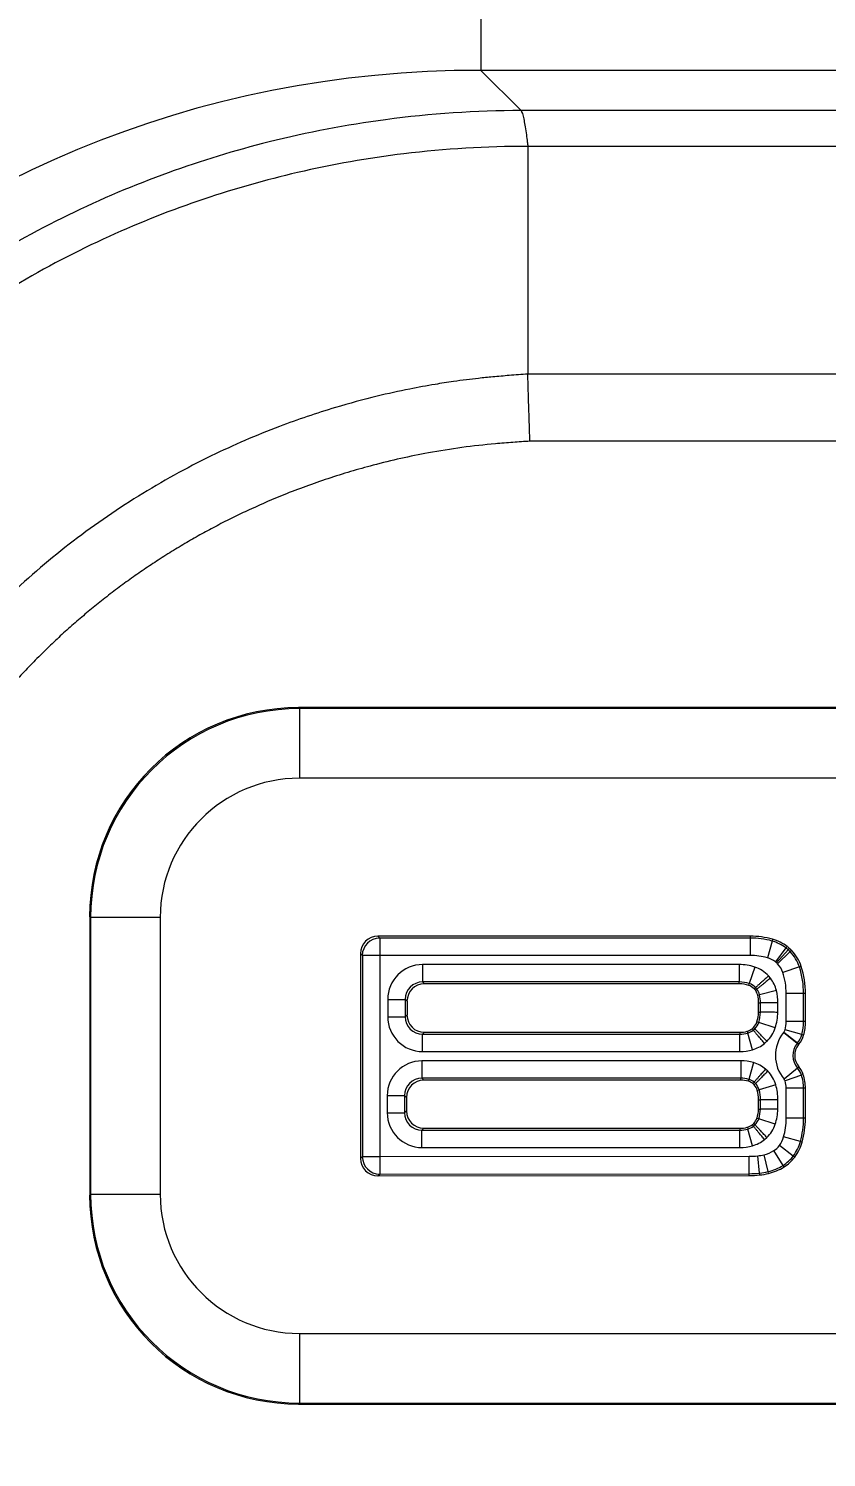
# Model space of a CAD drawing. Header units: millimetres. Extents: x -922 to 949, y -705 to 942.
# Drawn here: x -118.01 to -95.1, y 144.72 to 185.76 of the extents above; entities that cross this region are included whole.
import ezdxf

# ---------------------------------------------------------------- set-up
doc = ezdxf.new("R2010")
doc.units = ezdxf.units.MM
doc.linetypes.add('K5LT_THIN', pattern=[0])
doc.styles.add('KDIMTEXTSTYLE', font='GOST_AU.SHX', dxfattribs={"width": 0.96, "oblique": 15, "height": 5})
doc.dimstyles.new('KDIMSTYLE (1.00)', dxfattribs={"dimtxt": 5, "dimasz": 1, "dimexe": 2, "dimexo": 0, "dimgap": 1, "dimtad": 1, "dimtxsty": 'KDIMTEXTSTYLE', "dimsah": 1, "dimcen": 0, "dimdle": 1, "dimadec": 0, "dimazin": 0, "dimtfac": 0.667, "dimtmove": 0, "dimatfit": 3, "dimfxl": 1, "dimtvp": 1, "dimtolj": 1, "dimtzin": 0, "dimarcsym": 0})

# ---------------------------------------------------------------- blocks, each defined once
blk = doc.blocks.new('WIPEOUTCOLORING0')
blk.add_wipeout([(-112.256, 186.72), (-152.804, 191.524), (-119.101, 184.368)])
blk = doc.blocks.new('U7')
at = {"color": 7, "linetype": 'K5LT_THIN', "lineweight": 18}
for p, q in [((-105.019, 187.517), (-105.019, 184.563)), ((-105.019, 184.563), (-103.863, 183.408)), ((105.019, 184.563), (-105.019, 184.563)), ((103.863, 183.408), (-103.863, 183.408)), ((-103.674, 182.381), (-103.674, 175.84)), ((103.674, 182.381), (-103.674, 182.381)), ((-103.674, 175.839), (-103.674, 175.84)), ((103.674, 175.839), (-103.674, 175.839)), ((103.615, 173.911), (-103.615, 173.911)), ((-52.257, 166.259), (-110.261, 166.259)), ((-110.233, 166.231), (-110.261, 166.259)), ((-52.284, 166.231), (-110.233, 166.231)), ((-110.233, 166.231), (-110.233, 164.232)), ((-52.284, 164.232), (-110.233, 164.232)), ((-116.259, 160.261), (-116.259, 152.257)), ((-116.231, 160.233), (-116.259, 160.261)), ((-116.231, 160.233), (-116.231, 152.284)), ((-114.232, 160.233), (-116.231, 160.233)), ((-114.232, 160.233), (-114.232, 152.284)), ((-97.284, 159.695), (-107.981, 159.695)), ((-107.981, 159.695), (-107.928, 159.642)), ((-97.284, 159.642), (-107.928, 159.642)), ((-107.928, 159.642), (-107.928, 159.142)), ((-97.284, 159.695), (-97.284, 159.642)), ((-97.284, 159.642), (-97.284, 159.142)), ((-96.658, 159.556), (-96.792, 159.075)), ((-96.644, 159.607), (-96.658, 159.556)), ((-96.26, 159.359), (-96.562, 158.961)), ((-96.198, 159.308), (-96.528, 158.933)), ((-96.14, 159.253), (-96.497, 158.903)), ((-96.228, 159.401), (-96.26, 159.359)), ((-96.163, 159.347), (-96.198, 159.308)), ((-96.102, 159.29), (-96.14, 159.253)), ((-108.48, 159.195), (-108.48, 153.31)), ((-108.48, 159.195), (-108.427, 159.142)), ((-108.427, 159.142), (-108.427, 153.363)), ((-107.928, 159.142), (-108.427, 159.142)), ((-107.928, 159.142), (-107.928, 153.363)), ((-97.284, 159.142), (-107.928, 159.142)), ((-97.598, 158.879), (-106.698, 158.879)), ((-106.698, 158.879), (-106.698, 158.38)), ((-97.598, 158.879), (-97.598, 158.38)), ((-95.822, 158.828), (-95.872, 158.811)), ((-97.155, 158.808), (-97.312, 158.334)), ((-96.704, 158.486), (-96.76, 158.554)), ((-95.872, 158.811), (-96.348, 158.657)), ((-106.645, 158.327), (-106.698, 158.38)), ((-97.598, 158.38), (-106.698, 158.38)), ((-97.598, 158.327), (-106.645, 158.327)), ((-97.598, 158.327), (-97.598, 158.38)), ((-97.329, 158.283), (-97.312, 158.334)), ((-97.173, 158.185), (-97.134, 158.221)), ((-97.137, 158.143), (-97.173, 158.185)), ((-97.137, 158.143), (-97.095, 158.175)), ((-97.095, 158.175), (-97.134, 158.221)), ((-97.07, 158.001), (-97.019, 158.014)), ((-96.535, 158.137), (-97.019, 158.014)), ((-96.251, 157.242), (-96.251, 158.047)), ((-95.751, 158.047), (-96.251, 158.047)), ((-95.698, 158.047), (-95.751, 158.047)), ((-95.751, 157.242), (-95.751, 158.047)), ((-95.698, 157.242), (-95.698, 158.047)), ((-107.697, 157.88), (-107.697, 157.382)), ((-107.697, 157.88), (-107.197, 157.88)), ((-107.144, 157.827), (-107.197, 157.88)), ((-107.197, 157.88), (-107.197, 157.382)), ((-107.144, 157.827), (-107.144, 157.435)), ((-97.045, 157.782), (-96.992, 157.782)), ((-97.045, 157.513), (-97.045, 157.782)), ((-96.992, 157.512), (-96.992, 157.782)), ((-96.492, 157.508), (-96.492, 157.778)), ((-107.697, 157.382), (-107.197, 157.382)), ((-107.144, 157.435), (-107.197, 157.382)), ((-97.092, 157.237), (-97.042, 157.22)), ((-97.045, 157.513), (-96.992, 157.512)), ((-96.567, 157.064), (-97.042, 157.22)), ((-95.751, 157.242), (-96.251, 157.242)), ((-95.698, 157.242), (-95.751, 157.242)), ((-106.645, 156.935), (-106.698, 156.882)), ((-106.698, 156.882), (-97.583, 156.882)), ((-106.698, 156.382), (-106.698, 156.882)), ((-106.645, 156.935), (-97.583, 156.935)), ((-97.583, 156.935), (-97.583, 156.882)), ((-97.583, 156.382), (-97.583, 156.882)), ((-97.372, 156.965), (-97.358, 156.914)), ((-97.219, 156.434), (-97.358, 156.914)), ((-97.232, 157.036), (-97.189, 157.075)), ((-97.232, 157.036), (-97.198, 156.996)), ((-97.198, 156.996), (-97.152, 157.037)), ((-97.189, 157.075), (-97.152, 157.037)), ((-95.938, 156.614), (-96.326, 156.928)), ((-95.927, 156.627), (-96.323, 156.932)), ((-95.804, 156.871), (-96.284, 157.01)), ((-95.753, 156.857), (-95.804, 156.871)), ((-106.698, 156.382), (-97.583, 156.382)), ((-96.873, 156.615), (-96.807, 156.676)), ((-95.897, 156.58), (-95.938, 156.614)), ((-95.885, 156.595), (-95.927, 156.627)), ((-97.551, 156.115), (-106.714, 156.115)), ((-106.714, 156.115), (-106.714, 155.615)), ((-97.551, 156.115), (-97.551, 155.615)), ((-97.189, 156.063), (-97.329, 155.583)), ((-106.661, 155.562), (-106.714, 155.615)), ((-97.551, 155.615), (-106.714, 155.615)), ((-97.551, 155.562), (-106.661, 155.562)), ((-97.551, 155.562), (-97.551, 155.615)), ((-97.344, 155.532), (-97.329, 155.583)), ((-96.782, 155.82), (-96.845, 155.878)), ((-95.93, 155.909), (-96.312, 155.587)), ((-95.812, 155.701), (-96.285, 155.538)), ((-95.89, 155.944), (-95.93, 155.909)), ((-95.762, 155.718), (-95.812, 155.701)), ((-97.21, 155.462), (-97.175, 155.503)), ((-97.17, 155.426), (-97.21, 155.462)), ((-97.133, 155.463), (-97.175, 155.503)), ((-97.17, 155.426), (-97.133, 155.463)), ((-97.081, 155.269), (-97.03, 155.284)), ((-96.551, 155.425), (-97.03, 155.284)), ((-96.251, 154.465), (-96.251, 155.331)), ((-95.698, 155.329), (-95.751, 155.329)), ((-95.751, 154.464), (-95.751, 155.329)), ((-95.698, 154.464), (-95.698, 155.329)), ((-107.713, 155.115), (-107.214, 155.115)), ((-107.713, 155.115), (-107.713, 154.625)), ((-107.161, 155.062), (-107.214, 155.115)), ((-107.214, 155.115), (-107.214, 154.625)), ((-107.161, 155.062), (-107.161, 154.678)), ((-97.045, 155), (-96.992, 154.999)), ((-97.045, 154.729), (-97.045, 155)), ((-97.045, 154.729), (-96.992, 154.729)), ((-96.992, 154.729), (-96.992, 154.999)), ((-96.492, 154.725), (-96.492, 154.995)), ((-107.713, 154.625), (-107.214, 154.625)), ((-107.161, 154.678), (-107.214, 154.625)), ((-97.228, 154.278), (-97.185, 154.316)), ((-97.185, 154.316), (-97.148, 154.278)), ((-97.09, 154.471), (-97.04, 154.454)), ((-96.567, 154.294), (-97.04, 154.454)), ((-95.751, 154.464), (-96.251, 154.465)), ((-95.698, 154.464), (-95.751, 154.464)), ((-106.661, 154.178), (-106.714, 154.125)), ((-106.714, 153.625), (-106.714, 154.125)), ((-106.714, 154.125), (-97.583, 154.125)), ((-106.661, 154.178), (-97.583, 154.178)), ((-97.583, 154.178), (-97.583, 154.125)), ((-97.583, 153.625), (-97.583, 154.125)), ((-97.368, 154.208), (-97.354, 154.157)), ((-97.219, 153.676), (-97.354, 154.157)), ((-97.228, 154.278), (-97.194, 154.237)), ((-97.194, 154.237), (-97.148, 154.278)), ((-96.873, 153.854), (-96.806, 153.913)), ((-95.844, 153.798), (-96.326, 153.931)), ((-106.714, 153.625), (-97.583, 153.625)), ((-96.343, 153.113), (-96.607, 153.537)), ((-96.049, 153.382), (-96.448, 153.682)), ((-95.793, 153.783), (-95.844, 153.798)), ((-108.48, 153.31), (-108.427, 153.363)), ((-108.427, 153.363), (-107.928, 153.363)), ((-107.928, 153.363), (-97.317, 153.374)), ((-107.928, 153.363), (-107.927, 152.864)), ((-97.317, 152.874), (-97.317, 153.374)), ((-97.016, 152.89), (-97.07, 153.387)), ((-96.771, 152.933), (-96.889, 153.418)), ((-96.315, 153.068), (-96.343, 153.113)), ((-96.006, 153.35), (-96.049, 153.382)), ((-107.98, 152.811), (-107.927, 152.864)), ((-107.98, 152.811), (-97.317, 152.821)), ((-107.927, 152.864), (-97.317, 152.874)), ((-97.317, 152.821), (-97.317, 152.874)), ((-97.01, 152.837), (-97.016, 152.89)), ((-96.759, 152.881), (-96.771, 152.933)), ((-116.231, 152.284), (-116.259, 152.257)), ((-116.231, 152.284), (-114.232, 152.284)), ((-110.233, 148.286), (-52.284, 148.286)), ((-110.233, 148.286), (-110.233, 146.286)), ((-110.233, 146.286), (-110.261, 146.259)), ((-110.261, 146.259), (-52.257, 146.259)), ((-110.233, 146.286), (-52.284, 146.286))]:
    blk.add_line(p, q, dxfattribs=at)
for centre, radius, start, end in [((-97.284, 157.306), 2.389, 74.4523, 90), ((-97.284, 157.306), 2.336, 74.4523, 90), ((-96.975, 158.417), 1.182, 52.7709, 74.4523), ((-96.975, 158.417), 1.235, 52.7709, 74.4523), ((-96.927, 158.481), 1.103, 48.6017, 52.7709), ((-96.927, 158.481), 1.156, 48.6017, 52.7709), ((-96.917, 158.492), 1.088, 44.4059, 48.6017), ((-96.917, 158.492), 1.141, 44.4059, 48.6017), ((-96.947, 158.462), 1.13, 17.9803, 44.4059), ((-96.947, 158.462), 1.183, 17.9803, 44.4059), ((-97.598, 157.476), 1.404, 71.6018, 90), ((-97.284, 157.306), 1.836, 74.4523, 90), ((-96.975, 158.417), 0.683, 52.7709, 74.4523), ((-96.927, 158.481), 0.603, 48.6017, 52.7709), ((-96.917, 158.492), 0.588, 44.4059, 48.6017), ((-96.947, 158.462), 0.63, 17.9803, 44.4059), ((-98.229, 158.047), 2.53, 0, 17.9803), ((-97.452, 157.912), 0.944, 42.8149, 71.6018), ((-97.474, 157.898), 0.969, 14.2577, 37.3671), ((-98.229, 158.047), 1.977, 0, 17.9803), ((-98.229, 158.047), 2.477, 0, 17.9803), ((-97.598, 157.476), 0.904, 71.6018, 90), ((-97.598, 157.476), 0.851, 71.6018, 90), ((-97.452, 157.912), 0.391, 44.3164, 71.6018), ((-97.452, 157.912), 0.444, 44.0569, 71.6018), ((-97.474, 157.898), 0.417, 14.2577, 35.9284), ((-97.474, 157.898), 0.469, 14.2577, 36.1712), ((-97.867, 157.798), 0.822, 358.8823, 14.2577), ((-97.867, 157.798), 0.875, 358.9167, 14.2577), ((-97.867, 157.798), 1.375, 359.1356, 14.2577), ((-97.496, 157.369), 0.425, 316.2348, 341.8179), ((-97.496, 157.369), 0.478, 315.9972, 341.8179), ((-97.985, 157.53), 0.94, 341.8179, 358.9462), ((-97.985, 157.53), 0.993, 341.8179, 358.9747), ((-97.985, 157.53), 1.493, 341.8179, 359.1637), ((-97.089, 157.242), 0.838, 343.9245, 0), ((-97.089, 157.242), 1.338, 343.9245, 0), ((-97.089, 157.242), 1.391, 343.9245, 0), ((-97.583, 157.693), 0.758, 270, 286.1091), ((-97.583, 157.693), 0.811, 270, 286.1091), ((-97.488, 157.365), 0.417, 286.1091, 307.9032), ((-97.488, 157.365), 0.47, 286.1091, 308.1455), ((-97.496, 157.369), 0.978, 314.8161, 341.8179), ((-95.508, 156.266), 1.053, 141.0539, 220.1337), ((-96.482, 157.053), 0.2, 321.0539, 322.509), ((-96.51, 157.075), 0.235, 322.509, 343.9245), ((-96.51, 157.075), 0.735, 322.509, 343.9245), ((-96.51, 157.075), 0.788, 322.509, 343.9245), ((-97.583, 157.693), 1.311, 270, 286.1091), ((-97.488, 157.365), 0.969, 286.1091, 309.3389), ((-95.508, 156.266), 0.553, 141.0539, 220.1337), ((-95.508, 156.266), 0.5, 141.0539, 220.1337), ((-96.482, 157.053), 0.699, 321.0539, 322.509), ((-96.482, 157.053), 0.752, 321.0539, 322.509), ((-97.551, 154.823), 1.292, 73.7478, 90), ((-97.453, 155.16), 0.941, 49.7662, 73.7478), ((-97.551, 154.823), 0.792, 73.7478, 90), ((-97.551, 154.823), 0.739, 73.7478, 90), ((-97.453, 155.16), 0.441, 51.0039, 73.7478), ((-97.458, 155.159), 0.945, 16.3672, 44.3793), ((-96.43, 155.489), 0.153, 18.9452, 40.1337), ((-96.872, 155.337), 0.621, 359.4707, 18.9452), ((-96.43, 155.489), 0.653, 18.9452, 40.1337), ((-96.43, 155.489), 0.706, 18.9452, 40.1337), ((-96.872, 155.337), 1.12, 359.6059, 18.9452), ((-96.872, 155.337), 1.173, 359.615, 18.9452), ((-97.453, 155.16), 0.388, 51.2633, 73.7478), ((-97.458, 155.159), 0.392, 16.3672, 42.8891), ((-97.458, 155.159), 0.445, 16.3672, 43.1464), ((-97.942, 155.017), 0.897, 358.9176, 16.3672), ((-97.942, 155.017), 0.95, 358.9482, 16.3672), ((-97.942, 155.017), 1.45, 359.1485, 16.3672), ((-97.906, 154.746), 0.861, 341.3343, 358.8916), ((-97.906, 154.746), 0.914, 341.3343, 358.9242), ((-97.906, 154.746), 1.413, 341.3343, 359.1351), ((-97.478, 154.602), 0.409, 315.75, 341.3343), ((-97.478, 154.602), 0.462, 315.5029, 341.3343), ((-98.314, 154.48), 2.063, 344.543, 359.5811), ((-98.314, 154.48), 2.562, 344.543, 359.6241), ((-98.314, 154.48), 2.615, 344.543, 359.628), ((-97.583, 154.97), 0.792, 270, 285.7227), ((-97.583, 154.97), 0.845, 270, 285.7227), ((-97.482, 154.611), 0.419, 285.7227, 307.4097), ((-97.482, 154.611), 0.472, 285.7227, 307.6505), ((-97.478, 154.602), 0.962, 314.2959, 341.3343), ((-97.042, 154.129), 0.743, 323.0456, 344.543), ((-97.583, 154.97), 1.345, 270, 285.7227), ((-97.482, 154.611), 0.971, 285.7227, 308.8394), ((-97.115, 154.353), 0.962, 283.6133, 301.9176), ((-96.917, 154.035), 0.587, 301.9176, 323.0456), ((-97.042, 154.129), 1.243, 323.0456, 344.543), ((-97.042, 154.129), 1.295, 323.0456, 344.543), ((-97.317, 155.666), 2.293, 269.9938, 276.1829), ((-97.223, 154.797), 1.418, 276.1829, 283.6133), ((-97.115, 154.353), 1.461, 283.6133, 301.9176), ((-96.917, 154.035), 1.087, 301.9176, 323.0456), ((-96.917, 154.035), 1.14, 301.9176, 323.0456), ((-97.317, 155.666), 2.792, 269.9995, 276.1829), ((-97.317, 155.666), 2.845, 270, 276.1829), ((-97.223, 154.797), 1.918, 276.1829, 283.6133), ((-97.223, 154.797), 1.971, 276.1829, 283.6133), ((-97.115, 154.353), 1.514, 283.6133, 301.9176)]:
    blk.add_arc(centre, radius, start, end, dxfattribs=at)
for centre, major_axis, ratio, start_param, end_param in [((-117.986, 167.986), (29.719, -29.719), 0.999315, 2.356537, 3.926648), ((-117.462, 167.462), (29.716, -29.716), 0.999413, 2.356537, 3.926648), ((-117.462, 167.462), (27.596, -27.596), 0.999315, 2.356537, 3.926648), ((-104.008, 154.008), (24.049, -24.049), 0.970288, 2.371274, 3.911912), ((-104.008, 154.008), (21.991, -21.991), 0.96464, 2.371274, 3.911912), ((-110.257, 160.257), (-4.246, 4.246), 0.999315, 5.49813, 7.068241), ((-110.231, 160.231), (-4.244, 4.244), 0.999771, 5.49813, 7.068241), ((-110.231, 160.231), (-2.83, 2.83), 0.999315, 5.49813, 7.068241), ((-107.98, 159.194), (0.354, -0.354), 0.998783, 2.356803, 3.926382), ((-107.928, 159.142), (-0.354, -0.354), 0.998783, 3.9276, 5.497178), ((-106.696, 157.879), (-0.708, 0.708), 0.998783, 5.498396, 7.067974), ((-106.696, 157.879), (-0.355, 0.355), 0.996359, 5.498396, 7.067974), ((-106.644, 157.826), (-0.354, 0.354), 0.998783, 5.498396, 7.067974), ((-106.696, 157.383), (-0.708, -0.708), 0.998783, 5.498396, 7.067974), ((-106.696, 157.383), (-0.355, -0.355), 0.996359, 5.498396, 7.067974), ((-106.644, 157.435), (-0.354, -0.354), 0.998783, 5.498396, 7.067974), ((-106.713, 155.114), (-0.708, 0.708), 0.998783, 5.498396, 7.067974), ((-106.713, 155.114), (-0.355, 0.355), 0.996359, 5.498396, 7.067974), ((-106.66, 155.062), (-0.354, 0.354), 0.998783, 5.498396, 7.067974), ((-106.713, 154.626), (-0.708, -0.708), 0.998783, 5.498396, 7.067974), ((-106.713, 154.626), (-0.355, -0.355), 0.996359, 5.498396, 7.067974), ((-106.66, 154.678), (-0.354, -0.354), 0.998783, 5.498396, 7.067974), ((-107.98, 153.311), (0.354, 0.354), 0.998782, 2.35633, 3.926855), ((-107.928, 153.363), (0.354, -0.353), 0.998782, 3.927126, 5.497652), ((-110.257, 152.261), (-4.246, -4.246), 0.999315, 5.49813, 7.068241), ((-110.231, 152.287), (-4.244, -4.244), 0.999771, 5.49813, 7.068241), ((-110.231, 152.287), (-2.83, -2.83), 0.999315, 5.49813, 7.068241)]:
    blk.add_ellipse(centre, major_axis=major_axis, ratio=ratio, start_param=start_param, end_param=end_param, dxfattribs=at)
for points, knots in [([(-103.863, 183.408), (-105.165, 183.405), (-107.603, 183.242), (-110.999, 182.594), (-114.05, 181.662), (-116.924, 180.446), (-119.688, 178.909), (-122.282, 177.074), (-124.652, 174.98), (-126.783, 172.644), (-128.651, 170.09), (-130.236, 167.347), (-131.486, 164.52), (-132.39, 161.73), (-132.983, 159.069), (-133.327, 156.465), (-133.406, 154.739), (-133.408, 153.863)], [0, 0, 0, 0, 1.516428, 2.838508, 4.015016, 5.22216, 6.462243, 7.686767, 8.910863, 10.133431, 11.357322, 12.583781, 13.811572, 14.946786, 15.991193, 16.978671, 18, 18, 18, 18]), ([(-103.863, 183.408), (-103.849, 183.38), (-103.822, 183.305), (-103.784, 183.141), (-103.748, 182.944), (-103.716, 182.733), (-103.692, 182.539), (-103.679, 182.425), (-103.674, 182.381)], [0, 0, 0, 0, 2.050379, 3.81821, 5.394973, 7.038356, 8.270525, 9, 9, 9, 9]), ([(-103.674, 182.381), (-104.864, 182.382), (-107.089, 182.248), (-110.2, 181.7), (-113.036, 180.896), (-115.763, 179.821), (-118.442, 178.424), (-120.988, 176.726), (-123.328, 174.772), (-125.44, 172.584), (-127.309, 170.179), (-128.919, 167.571), (-130.251, 164.781), (-131.299, 161.79), (-131.985, 158.805), (-132.32, 156.068), (-132.381, 154.409), (-132.381, 153.674)], [0, 0, 0, 0, 1.420445, 2.658958, 3.772336, 4.940531, 6.160834, 7.381634, 8.594919, 9.803622, 11.01415, 12.234455, 13.464363, 14.707417, 16.018765, 17.121338, 18, 18, 18, 18]), ([(-103.674, 175.84), (-103.851, 175.827), (-104.186, 175.802), (-104.658, 175.762), (-105.069, 175.721), (-105.447, 175.677), (-105.863, 175.62), (-106.406, 175.535), (-107.137, 175.401), (-108.095, 175.189), (-109.35, 174.85), (-110.954, 174.307), (-112.86, 173.484), (-114.891, 172.363), (-116.876, 170.983), (-118.707, 169.402), (-120.338, 167.666), (-121.73, 165.846), (-122.86, 164.03), (-123.732, 162.309), (-124.37, 160.763), (-124.814, 159.45), (-125.115, 158.38), (-125.32, 157.515), (-125.471, 156.768), (-125.582, 156.122), (-125.663, 155.565), (-125.716, 155.137), (-125.752, 154.803), (-125.775, 154.544), (-125.793, 154.323), (-125.808, 154.123), (-125.821, 153.941), (-125.832, 153.796), (-125.838, 153.709), (-125.84, 153.674)], [0, 0, 0, 0, 0.572083, 1.078265, 1.511257, 1.871058, 2.261804, 2.82395, 3.598112, 4.599271, 5.902524, 7.681055, 9.916201, 12.417364, 14.956004, 17.498575, 20.006195, 22.426031, 24.685217, 26.714344, 28.482583, 29.936614, 31.066676, 31.971169, 32.72986, 33.459508, 34.034131, 34.49914, 34.815215, 35.083325, 35.30347, 35.509918, 35.727679, 35.894811, 36, 36, 36, 36]), ([(-103.615, 173.911), (-103.62, 174.067), (-103.629, 174.359), (-103.642, 174.763), (-103.653, 175.12), (-103.662, 175.423), (-103.669, 175.661), (-103.672, 175.789), (-103.674, 175.839)], [0, 0, 0, 0, 2.013996, 3.765734, 5.328952, 6.906768, 8.15503, 9, 9, 9, 9]), ([(-103.615, 173.911), (-103.773, 173.902), (-103.941, 173.89), (-104.27, 173.866), (-104.437, 173.853), (-104.927, 173.809), (-105.245, 173.774), (-105.887, 173.687), (-106.209, 173.634), (-106.795, 173.527), (-107.06, 173.473), (-107.59, 173.355), (-107.855, 173.29), (-108.336, 173.164), (-108.552, 173.103), (-108.984, 172.975), (-109.201, 172.907), (-109.628, 172.766), (-109.839, 172.692), (-110.261, 172.537), (-110.473, 172.456), (-110.996, 172.245), (-111.307, 172.111), (-111.771, 171.898), (-111.926, 171.824), (-112.237, 171.672), (-112.392, 171.594), (-112.692, 171.438), (-112.838, 171.36), (-113.128, 171.201), (-113.273, 171.119), (-113.563, 170.95), (-113.708, 170.863), (-113.998, 170.685), (-114.144, 170.593), (-114.425, 170.411), (-114.561, 170.321), (-114.833, 170.135), (-114.97, 170.04), (-115.242, 169.845), (-115.378, 169.745), (-115.65, 169.539), (-115.787, 169.434), (-116.048, 169.226), (-116.174, 169.124), (-116.426, 168.915), (-116.552, 168.807), (-116.804, 168.588), (-116.93, 168.475), (-117.182, 168.245), (-117.308, 168.126), (-117.563, 167.881), (-117.693, 167.753), (-117.945, 167.497), (-118.068, 167.37), (-118.307, 167.114), (-118.424, 166.987), (-118.652, 166.731), (-118.763, 166.603), (-118.985, 166.342), (-119.096, 166.209), (-119.312, 165.941), (-119.418, 165.808), (-119.623, 165.54), (-119.723, 165.407), (-119.919, 165.139), (-120.014, 165.006), (-120.206, 164.73), (-120.303, 164.588), (-120.491, 164.303), (-120.582, 164.161), (-120.76, 163.877), (-120.847, 163.735), (-121.016, 163.45), (-121.098, 163.308), (-121.29, 162.967), (-121.399, 162.767), (-121.607, 162.368), (-121.707, 162.169), (-121.953, 161.657), (-122.095, 161.343), (-122.361, 160.715), (-122.485, 160.401), (-122.68, 159.873), (-122.755, 159.659), (-122.897, 159.233), (-122.964, 159.02), (-123.157, 158.374), (-123.273, 157.938), (-123.479, 157.045), (-123.57, 156.586), (-123.72, 155.677), (-123.781, 155.221), (-123.844, 154.575), (-123.86, 154.385), (-123.881, 154.091), (-123.887, 153.993), (-123.899, 153.803), (-123.906, 153.704), (-123.911, 153.615)], [1.925026, 1.925026, 1.925026, 1.925026, 2.245198, 2.245198, 2.57744, 2.57744, 3.231531, 3.231531, 3.886952, 3.886952, 4.431739, 4.431739, 4.980979, 4.980979, 5.433115, 5.433115, 5.889446, 5.889446, 6.34011, 6.34011, 6.795916, 6.795916, 7.477409, 7.477409, 7.823758, 7.823758, 8.174251, 8.174251, 8.505767, 8.505767, 8.841601, 8.841601, 9.182119, 9.182119, 9.527727, 9.527727, 9.857065, 9.857065, 10.191721, 10.191721, 10.532151, 10.532151, 10.878882, 10.878882, 11.205675, 11.205675, 11.53889, 11.53889, 11.879114, 11.879114, 12.227016, 12.227016, 12.59312, 12.59312, 12.950075, 12.950075, 13.298752, 13.298752, 13.639896, 13.639896, 13.989581, 13.989581, 14.332398, 14.332398, 14.668931, 14.668931, 14.999692, 14.999692, 15.345818, 15.345818, 15.686445, 15.686445, 16.021983, 16.021983, 16.352883, 16.352883, 16.81025, 16.81025, 17.260057, 17.260057, 17.954056, 17.954056, 18.633992, 18.633992, 19.089133, 19.089133, 19.539622, 19.539622, 20.447521, 20.447521, 21.387165, 21.387165, 22.306501, 22.306501, 22.702401, 22.702401, 22.894337, 22.894337, 23.075177, 23.075177, 23.075177, 23.075177]), ([(-96.76, 158.554), (-96.792, 158.526), (-96.839, 158.484), (-96.903, 158.427), (-96.959, 158.377), (-97.022, 158.321), (-97.077, 158.272), (-97.113, 158.24), (-97.129, 158.225), (-97.133, 158.222), (-97.134, 158.221)], [0, 0, 0, 0, 1.796113, 2.69414, 3.891563, 5.388261, 7.184312, 8.805646, 10.077485, 11, 11, 11, 11]), ([(-96.704, 158.486), (-96.736, 158.46), (-96.785, 158.421), (-96.853, 158.367), (-96.912, 158.32), (-96.977, 158.268), (-97.035, 158.223), (-97.073, 158.193), (-97.09, 158.179), (-97.094, 158.176), (-97.095, 158.175)], [0, 0, 0, 0, 1.796346, 2.694491, 3.892073, 5.388971, 7.185263, 8.806652, 10.078175, 11, 11, 11, 11]), ([(-96.492, 157.778), (-96.533, 157.778), (-96.61, 157.778), (-96.714, 157.779), (-96.801, 157.78), (-96.873, 157.78), (-96.931, 157.781), (-96.969, 157.781), (-96.987, 157.782), (-96.992, 157.782), (-96.992, 157.782)], [0, 0, 0, 0, 1.744013, 3.324112, 4.715063, 6.151833, 7.541801, 9.034212, 10.176299, 11, 11, 11, 11]), ([(-96.492, 157.508), (-96.533, 157.508), (-96.61, 157.509), (-96.714, 157.51), (-96.801, 157.51), (-96.873, 157.511), (-96.931, 157.512), (-96.969, 157.512), (-96.987, 157.512), (-96.992, 157.512), (-96.992, 157.512)], [0, 0, 0, 0, 1.743915, 3.32392, 4.714805, 6.151561, 7.541621, 9.034244, 10.176406, 11, 11, 11, 11]), ([(-96.873, 156.615), (-96.901, 156.647), (-96.942, 156.695), (-96.998, 156.76), (-97.047, 156.817), (-97.101, 156.881), (-97.149, 156.937), (-97.18, 156.974), (-97.194, 156.991), (-97.197, 156.995), (-97.198, 156.996)], [0, 0, 0, 0, 1.796284, 2.694397, 3.891938, 5.388785, 7.185014, 8.80639, 10.077995, 11, 11, 11, 11]), ([(-96.807, 156.676), (-96.835, 156.706), (-96.879, 156.752), (-96.938, 156.814), (-96.99, 156.869), (-97.048, 156.929), (-97.099, 156.982), (-97.132, 157.017), (-97.148, 157.033), (-97.151, 157.037), (-97.152, 157.037)], [0, 0, 0, 0, 1.796351, 2.694498, 3.892084, 5.388989, 7.185288, 8.806679, 10.078193, 11, 11, 11, 11]), ([(-96.845, 155.878), (-96.873, 155.847), (-96.914, 155.8), (-96.971, 155.735), (-97.021, 155.679), (-97.076, 155.616), (-97.125, 155.56), (-97.157, 155.524), (-97.171, 155.507), (-97.175, 155.503), (-97.175, 155.503)], [0, 0, 0, 0, 1.796196, 2.694264, 3.891742, 5.388509, 7.184643, 8.805995, 10.077724, 11, 11, 11, 11]), ([(-96.782, 155.82), (-96.812, 155.79), (-96.855, 155.745), (-96.916, 155.683), (-96.968, 155.63), (-97.027, 155.57), (-97.079, 155.517), (-97.113, 155.483), (-97.129, 155.467), (-97.132, 155.464), (-97.133, 155.463)], [0, 0, 0, 0, 1.796225, 2.694308, 3.891806, 5.388598, 7.184761, 8.80612, 10.07781, 11, 11, 11, 11]), ([(-95.751, 155.329), (-95.753, 155.329), (-95.765, 155.329), (-95.807, 155.329), (-95.865, 155.329), (-95.935, 155.33), (-96.019, 155.33), (-96.125, 155.331), (-96.205, 155.331), (-96.251, 155.331)], [0, 0, 0, 0, 1.585253, 3.021523, 4.285906, 5.592027, 6.855734, 8.212741, 10, 10, 10, 10]), ([(-96.492, 154.995), (-96.533, 154.995), (-96.61, 154.996), (-96.714, 154.997), (-96.801, 154.997), (-96.873, 154.998), (-96.931, 154.998), (-96.969, 154.999), (-96.987, 154.999), (-96.992, 154.999), (-96.992, 154.999)], [0, 0, 0, 0, 1.744003, 3.324091, 4.715032, 6.151796, 7.54177, 9.034202, 10.176302, 11, 11, 11, 11]), ([(-96.492, 154.725), (-96.533, 154.725), (-96.61, 154.726), (-96.714, 154.726), (-96.801, 154.727), (-96.873, 154.728), (-96.931, 154.728), (-96.969, 154.729), (-96.987, 154.729), (-96.992, 154.729), (-96.992, 154.729)], [0, 0, 0, 0, 1.743921, 3.323931, 4.714819, 6.151579, 7.541642, 9.034265, 10.17642, 11, 11, 11, 11]), ([(-96.873, 153.854), (-96.9, 153.886), (-96.94, 153.934), (-96.996, 154), (-97.044, 154.058), (-97.098, 154.122), (-97.145, 154.179), (-97.176, 154.216), (-97.19, 154.233), (-97.193, 154.237), (-97.194, 154.237)], [0, 0, 0, 0, 1.796334, 2.694473, 3.892047, 5.388936, 7.185217, 8.806604, 10.078142, 11, 11, 11, 11]), ([(-96.806, 153.913), (-96.835, 153.944), (-96.877, 153.99), (-96.936, 154.053), (-96.988, 154.108), (-97.045, 154.169), (-97.096, 154.222), (-97.129, 154.257), (-97.144, 154.274), (-97.148, 154.277), (-97.148, 154.278)], [0, 0, 0, 0, 1.796244, 2.694337, 3.89185, 5.388662, 7.184849, 8.806214, 10.077875, 11, 11, 11, 11])]:
    blk.add_open_spline(points, degree=3, knots=knots, dxfattribs=at)
blk.add_blockref('WIPEOUTCOLORING0', (0, 0))
blk = doc.blocks.new('KDIMARROW_01')
blk.add_hatch(color=0).paths.add_polyline_path([(-5, -0.658), (0, 0), (-5, 0.658), (-4.5, 0)])
at = {"color": 0, "linetype": 'K5LT_THIN', "lineweight": 18}
for p, q in [((-4.5, 0), (-5, 0.658)), ((-5, 0.658), (0, 0)), ((0, 0), (-5, -0.658)), ((-5, -0.658), (-4.5, 0)), ((0, 0), (-1, 0))]:
    blk.add_line(p, q, dxfattribs=at)

msp = doc.modelspace()

# ---------------------------------------------------------------- block references
msp.add_blockref('U7', (0, 0))

# ---------------------------------------------------------------- next in the draw order: dimensions: what is measured, and where the dimension line sits
at = {"color": 7}
msp.add_linear_dim(base=(-160, 235), p1=(160, 0), p2=(-160, 0), location=(0, 235), dimstyle='KDIMSTYLE (1.00)', override={"dimexo": 0, "dimpost": '\\H3.5;\\W0.965;\\Q15;<>\\H3.5;\\W0.965;\\Q15;\\Q15;*', "dimblk1": 'KDIMARROW_01', "dimblk2": 'KDIMARROW_01', "dimse1": 0, "dimse2": 0, "dimclrt": 7, "dimtolj": 1}, dxfattribs=at).render()
msp.add_linear_dim(base=(-210, 210), p1=(0, -210), p2=(0, 210), angle=90, location=(-210, 0), dimstyle='KDIMSTYLE (1.00)', override={"dimexo": 0, "dimpost": '\\H3.5;\\W0.965;\\Q15;<>\\H3.5;\\W0.965;\\Q15;\\Q15;*', "dimblk1": 'KDIMARROW_01', "dimblk2": 'KDIMARROW_01', "dimse1": 0, "dimse2": 0, "dimclrt": 7, "dimtolj": 1}, dxfattribs=at).render()

doc.saveas('drawing.dxf')
